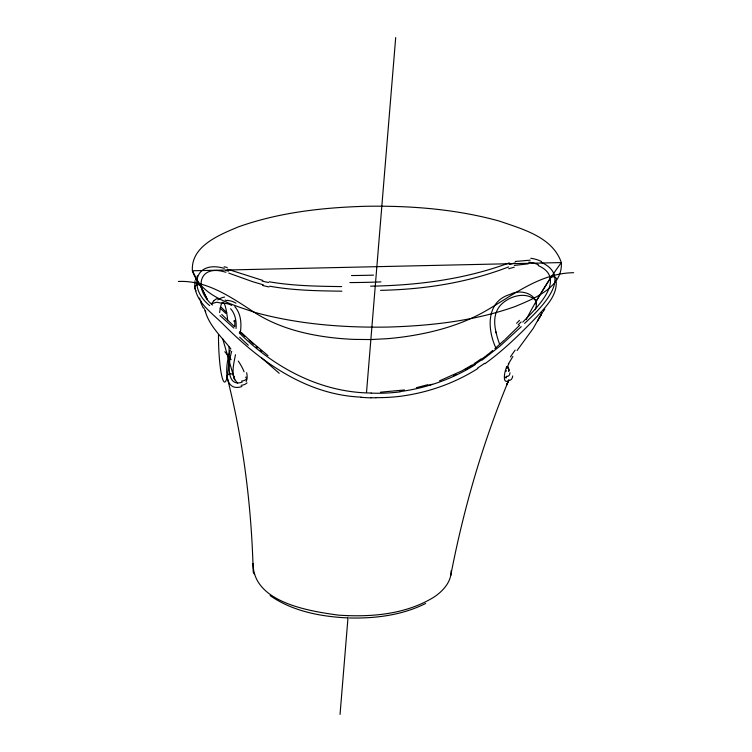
<?xml version="1.0" encoding="UTF-8"?>
<svg xmlns="http://www.w3.org/2000/svg" width="752" height="752" viewBox="0 0 752 752"><rect width="100%" height="100%" fill="white"/><g stroke="black" fill="none" stroke-linecap="round" stroke-linejoin="round"><path stroke-width="1.13" d="M236.053 328.474C236.607 321.546 235.414 314.026 230.601 308.696M340.045 714.4L348.035 617.213M366.515 392.394L395.693 37.6M240.264 333.051C241.702 323.999 241.138 313.744 234.746 306.562M253.076 563.539C253.076 602.747 309.852 611.169 338.353 615.127C370.698 617.336 405.403 614.61 433.641 597.304C442.702 591.42 451.369 582.133 451.181 570.655M450.702 575.675C463.57 508.794 482.652 442.994 508.784 380.08L506.472 385.25L508.935 379.995M231.701 351.372C229.04 359.221 224.886 388.201 242.219 382.11M235.47 354.709C233.891 363.648 229.98 375.859 237.651 383.116M195.078 280.665C192.409 300.189 211.782 312.522 223.88 324.949C261.029 362.107 306.459 394.819 361.101 397.122M230.356 350.235C226.493 359.776 221.022 393.277 241.909 386.556M535.264 309.702C541.102 295.339 521.531 287.997 510.514 294.276C485.736 301.261 487.221 329.357 495.906 348.026M505.964 378.124L506.444 376.949M508.719 371.46L508.69 369.495M211.613 303.705L214.019 300.471M195.473 279.509L195.962 278.409M507.139 366.412C505.015 368.79 501.443 385.212 508.643 380.615M539.551 317.081L537.727 320.878M526.193 319.6C536.402 299.719 548.142 280.628 561.33 262.58C552.673 236.946 522.189 229.031 499.309 221.069C455.862 209.065 410.489 205.55 365.557 206.283C322.58 207.561 279.133 212.384 238.431 226.86C219.603 234.793 190.801 245.989 192.39 270.767C201.038 296.391 231.522 304.316 254.402 312.268C297.848 324.281 343.222 327.797 388.154 327.064C431.131 325.785 474.578 320.963 515.289 306.478C534.108 298.553 562.91 287.358 561.33 262.58L192.39 270.767L207.402 299.559M506.867 376.367L506.049 377.307L504.977 377.137M508.333 364.006L512.902 356.448M538.376 319.609L542.211 312.494L533.262 328.342L517.075 350.479M539.889 317.128L541.506 314.411M543.141 311.704L544.805 309.006M196.996 276.67L197.607 275.871M522.79 322.1C535.133 309.298 568.268 278.785 538.188 265.541M519.594 325.353L505.335 339.227M524.605 323.388C539.184 309.721 574.218 277.093 541.186 262.316M521.239 326.659L500.052 346.052L482.079 360.133M504.648 339.866L494.872 348.627M492.72 350.451L489.618 353.017M488.988 353.525L485.82 356.016M483.893 357.473L485.181 356.504M481.308 359.39L483.254 357.961M484.871 363.752C503.746 350.178 520.365 333.766 536.514 317.118C545.285 307.136 556.941 296.297 556.226 281.859M211.707 303.742L216.614 302.201L223.382 303.545M473.657 364.617L469.145 367.427M477.849 368.48C454.622 383.294 428.02 392.591 400.741 396.238A183.93 182.191 64.4 0 1 375.981 397.639M475.161 364.729C452.497 379.017 426.638 388.032 400.12 391.576M465.328 369.674L467.622 368.339M472.171 364.955L461.634 370.999L439.516 380.841M453.559 375.774L455.947 374.628M425.698 603.433C402.226 615.249 375.436 618.576 349.426 617.975M428.931 385.259L432.25 384.225M508.662 266.904C467.791 282.696 424.307 289.464 380.559 290.338M509.301 262.871C464.924 279.321 417.774 285.403 370.567 286.164M416.364 387.684L428.048 384.639M514.312 265.456L528.252 263.839M515.252 261.489L530.235 260.136M404.51 389.968L380.484 392.187M573.644 272.694C540.425 273.126 513.475 294.887 486.055 310.726C461.54 324.92 433.782 332.478 405.911 336.567A240.565 186.402 -10.6 0 1 387.195 338.691L370.868 339.556L354.615 339.406A240.565 186.402 -10.6 0 1 336.182 338.118C307.653 335.166 278.86 328.182 254.514 312.456C231.541 297.585 207.129 280.12 178.356 281.464M341.69 286.597C317.504 286.268 293.139 285.939 269.244 281.784M341.887 291.193C317.776 290.845 293.487 290.507 269.686 286.192M375.981 397.827L371.009 397.723M371.15 393.023C320.672 392.619 274.405 367.756 239.277 332.91M347.198 617.89C320.333 616.527 292.5 611.244 270.09 595.593M224.303 268.351C194.138 259.684 188.122 288.533 209.686 305.585M262.815 280.44L227.339 269.131M225.901 272.29C198.321 263.416 193.546 289.182 212.468 305.011M263.294 284.792L252.86 281.765L228.768 273.108M225.13 300.048L226.944 300.772M268.05 355.687L250.04 340.524M260.286 350.225L261.687 351.4M256.131 346.625L257.513 347.828M253.386 344.19L249.109 340.318M233.834 328.041L219.998 315.53M241.345 332.553L250.228 340.703M244.738 336.276L239.7 331.566M234.568 326.716L221.755 314.486M535.227 299.992C524.962 290.733 507.713 296.636 499.742 306.13C490.915 317.297 495.521 332.497 499.676 344.538M230.892 349.022C221.699 336.887 209.216 325.992 205.136 310.811M195.99 290.855L194.777 288.467A3.346 2.594 -10.6 0 1 196.648 284.952A3.299 2.557 -10.6 0 1 200.906 286.098L206.847 298.572M200.756 302.53L203.247 307.916M199.487 298.074L200.051 299.287M200.615 300.499L201.169 301.721M203.952 308.01L204.187 308.574M204.591 309.504L204.901 310.256M222.667 338.729L234.615 379.816M495.859 331.698L496.217 333.033M507.957 366.525L508.531 368.771M234.521 379.309L233.562 375.605A3.337 2.585 -10.6 0 0 229.689 373.866A3.337 2.585 -10.6 0 0 227.095 377.119C243.291 440.522 251.488 505.87 253.198 571.238A6.646 5.151 -10.6 0 0 254.618 574.274M506.669 366.506L506.914 367.719A3.337 2.585 -10.6 0 1 508.972 370.868L508.972 370.868M234.718 320.296L234.859 326.349M229.087 346.973A39.894 5.226 88.7 0 1 223.823 381.518A39.894 5.226 88.7 0 1 218.484 334.48M219.631 312.55A39.894 5.226 88.7 0 1 227.64 319.863M512.676 375.972A44.283 11.872 59.3 0 1 508.549 380.446M536.524 304.428A3.309 2.557 -10.6 0 1 535.941 301.599L550.248 278.353A3.299 2.557 -10.6 0 1 554.713 277.009A3.346 2.594 -10.6 0 1 556.142 280.233M519.491 320.371A154.555 30.578 -44.8 0 1 516.615 323.275M480.989 358.93A152.487 133.405 -39.4 0 1 474.117 363.658M248.301 345.253A150.146 9.851 43.8 0 1 239.662 337.197M226.766 312.663A56.287 6.213 43.5 0 1 221.201 307.23M521.155 321.95A153.934 25.098 -43.5 0 1 518.184 324.826M481.778 359.682A155.326 135.886 -38.7 0 1 474.888 364.269M400.158 391.858A178.544 177.068 76 0 1 371.15 393.108M279.227 373.283A149.798 5.076 42.1 0 1 261.47 357.764M225.985 313.537A60 6.317 41.9 0 1 220.11 308.132M484.57 363.301A159.227 141.188 -41 0 1 477.576 368.019M371.009 397.874A193.574 191.788 80 0 1 361.082 397.291M224.115 266.8A153.934 92.505 71.6 0 1 227.17 267.468M268.567 282.498A155.326 85.051 -18.8 0 1 262.128 281.098M373.5 275.119A178.544 34.498 -2.4 0 1 351.485 275.533M509.358 264.441A149.798 114.379 -65.4 0 1 515.242 262.927M530.818 258.274A60 44.735 -59.6 0 1 541.59 261.564M225.628 270.447A154.555 88.388 70.1 0 1 228.514 271.143M268.972 286.926A152.487 82.946 -19 0 1 262.57 285.478M380.944 281.887A176.1 34.338 -2.5 0 1 349.896 282.573M508.69 268.784A150.146 110.638 -64 0 1 514.274 267.214M528.769 262.147A56.287 40.89 -60.4 0 1 538.545 264.845M205.728 311.629A3.346 2.585 -10.6 0 1 205.24 311.027M246.036 376.968A27.533 14.015 43.3 0 1 245.735 377.767M246.637 378.98A33.473 15.35 50.5 0 1 241.589 381.076M224.82 351.729A54.069 12.239 49.2 0 1 231.127 359.616M238.252 361.054A36.914 17.559 44.4 0 1 244.08 371.808M246.637 372.682A29.713 15.83 41.1 0 1 246.111 381.659M247.041 382.871A36.481 17.55 49.3 0 1 241.157 385.325M227.019 300.377A57.227 33.492 -74.9 0 1 236.015 303.197M217.751 299.916A60.874 29.883 80.2 0 1 224.632 297.059M214.151 300.65A44.744 18.762 58.1 0 1 217.178 298.535M223.419 303.291A52.743 29.713 -76.8 0 1 231.682 305.415M233.966 320.794A30.193 16.375 -73.3 0 1 233.985 321.536M509.997 372.738A39.837 8.968 62.9 0 1 506.801 376.207M506.322 367.653A3.309 2.566 -10.6 0 1 506.914 367.719M506.228 371.272A38.719 6.289 -76.1 0 1 506.228 370.435M507.713 366.139A31.311 10.622 -50.4 0 1 508.916 363.789M510.458 356.927A47.564 13.592 -51.4 0 1 515.176 350.103"/></g></svg>
